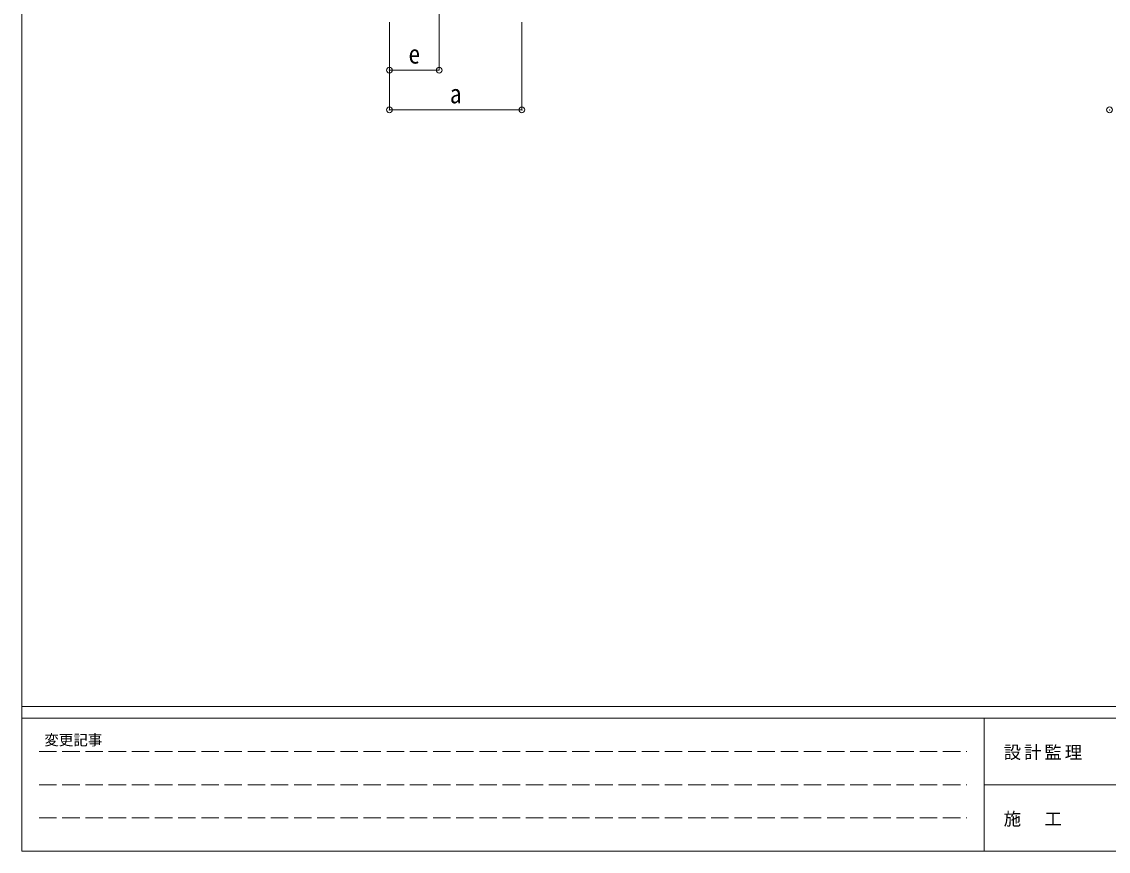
# Model space of a CAD drawing. Units: millimetres at full size, sheet at 1:35; details may follow other scales. Extents: x -9783 to 9892, y -6828 to 6752.
# Drawn here: x -9783 to -3219, y -6828 to -1814 of the extents above; entities that cross this region are included whole.
import ezdxf
from ezdxf.enums import TextEntityAlignment as Align

# ---------------------------------------------------------------- set-up
doc = ezdxf.new("R2010")
doc.units = ezdxf.units.MM
doc.header["$LTSCALE"] = 35
doc.header["$PDMODE"] = 32
doc.header["$PDSIZE"] = 35
doc.linetypes.add('DASHED3', pattern=[4, 3, -1])
for name, color, linetype, lineweight in [('0-8_PARTS2', 2, 'Continuous', 9), ('0-A_寸法', 4, 'Continuous', 9), ('F-0_240', 7, 'Continuous', 9)]:
    doc.layers.add(name, color=color, linetype=linetype, lineweight=lineweight)
doc.styles.add('ＭＳ ゴシック', font='')
doc.styles.get('ＭＳ ゴシック').set_extended_font_data('MS Gothic')

msp = doc.modelspace()

# ---------------------------------------------------------------- linework, layer by layer
at = {"layer": '0-8_PARTS2'}
msp.add_line((-7261.54, -1101.35), (-7261.54, -1860.56), dxfattribs=at)
at = {"layer": '0-A_寸法', "color": 6}
for p, q in [((-7561.79, -2346.93), (-7561.79, -1817.98)), ((-7561.79, -2106.95), (-7561.79, -1817.98)), ((-7261.54, -2106.95), (-7261.54, -1817.98)), ((-6761.79, -2346.93), (-6761.79, -1817.98)), ((-7261.54, -2106.95), (-7561.79, -2106.95)), ((-7561.79, -2346.93), (-6761.79, -2346.93))]:
    msp.add_line(p, q, dxfattribs=at)
for p in [(-7561.79, -2106.95), (-7261.54, -2106.95), (-7561.79, -2346.93), (-6761.79, -2346.93), (-3211.79, -2346.93)]:
    msp.add_point(p, dxfattribs=at)
at = {"layer": 'F-0_240', "color": 5}
for p, q in [((-9783.03, 6751.9), (-9783.03, -6828.1)), ((-9783.03, -5953.1), (9396.97, -5953.1)), ((-9783.03, -6023.1), (6285.75, -6023.1)), ((-3969.25, -6023.1), (-3969.25, -6828.1)), ((-3969.25, -6425.6), (3205.75, -6425.6)), ((-9783.03, -6828.1), (9396.97, -6828.1))]:
    msp.add_line(p, q, dxfattribs=at)
at = {"layer": 'F-0_240', "color": 4, "linetype": 'DASHED3'}
for p, q in [((-9678.03, -6224.35), (-4074.25, -6224.35)), ((-9678.03, -6425.6), (-4074.25, -6425.6)), ((-9678.03, -6626.85), (-4074.25, -6626.85))]:
    msp.add_line(p, q, dxfattribs=at)

# ---------------------------------------------------------------- texts
at = {"layer": '0-A_寸法', "color": 7, "style": 'ＭＳ ゴシック', "width": 0.9}
for s, p in [('e', (-7446.79, -2101.95)), ('a', (-7196.79, -2341.93))]:
    msp.add_text(s, height=115.5, dxfattribs=at).set_placement(p, align=Align.BOTTOM_LEFT)
at = {"layer": 'F-0_240', "style": 'ＭＳ ゴシック'}
msp.add_text('変更記事', height=64.15, dxfattribs=at).set_placement((-9646.27, -6206.85), align=Align.BOTTOM_LEFT)
at = {"layer": 'F-0_240', "char_height": 76.98, "attachment_point": 7, "style": 'ＭＳ ゴシック'}
for s, insert in [('\\T1.17;設計監理', (-3851.04, -6276.85)), ('\\T1.17;施\u3000工', (-3851.04, -6679.35))]:
    msp.add_mtext(s, dxfattribs=dict(at, insert=insert))

doc.saveas('drawing.dxf')
